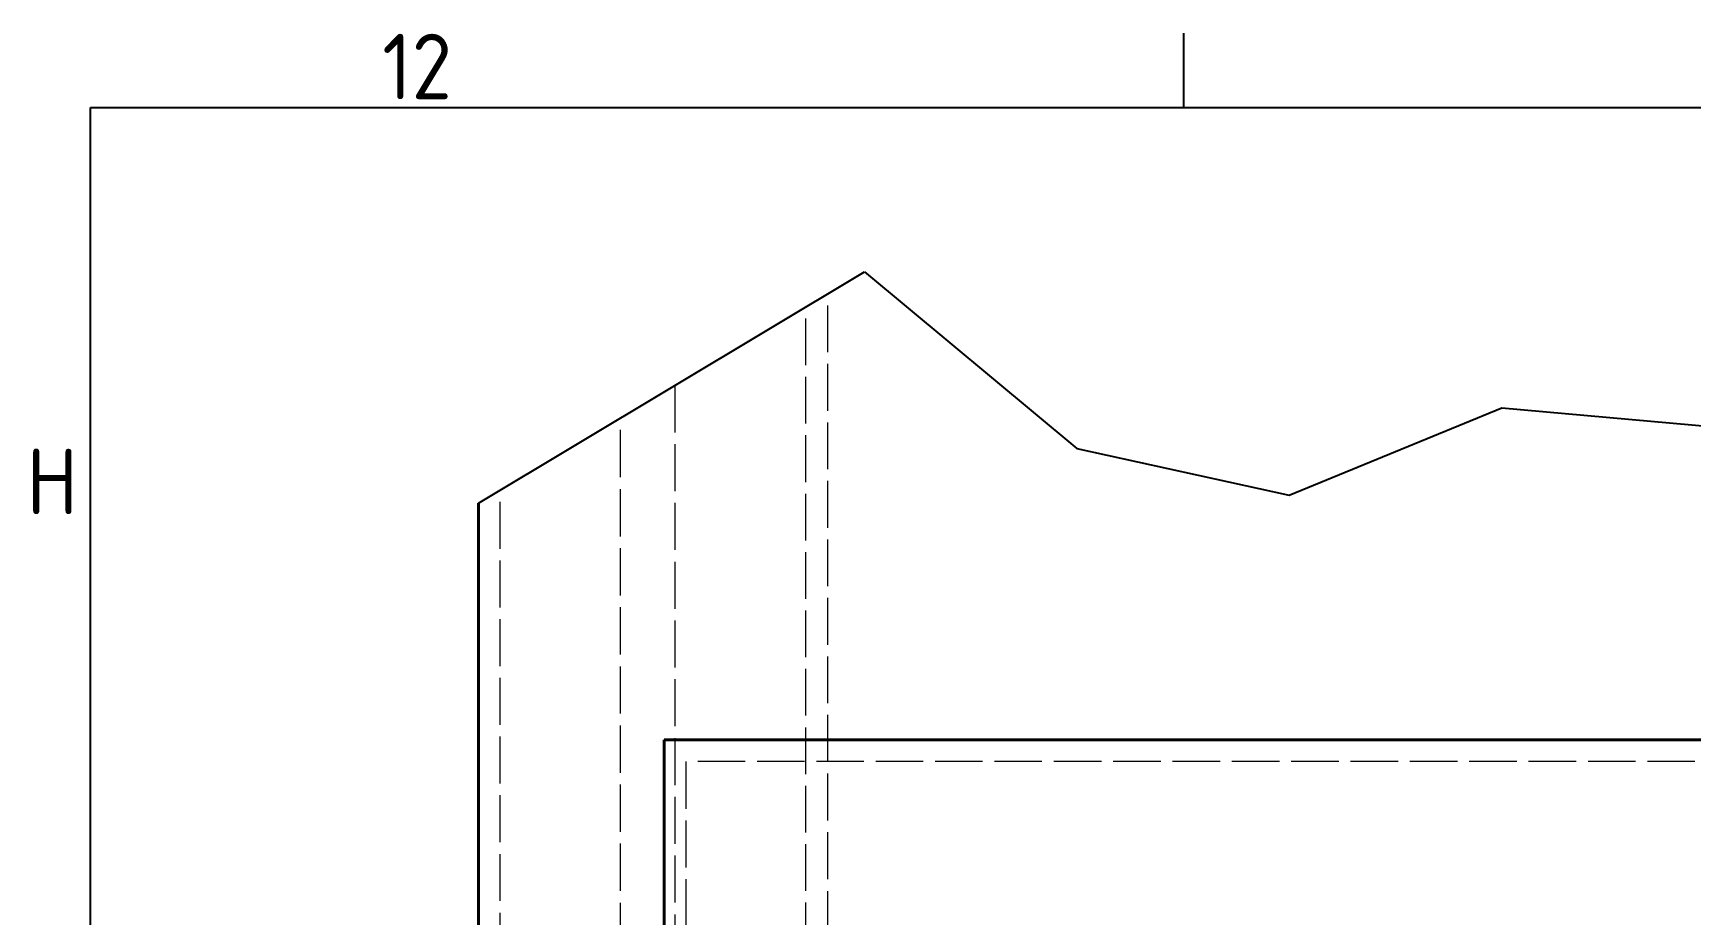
# Model space of a CAD drawing. Header units: millimetres. Extents: x 0 to 2523, y 0 to 1782.
# Drawn here: x 52.1 to 279.9, y 1611.1 to 1732.2 of the extents above; entities that cross this region are included whole.
import ezdxf

# ---------------------------------------------------------------- set-up
doc = ezdxf.new("R2010")
doc.units = ezdxf.units.MM
doc.header["$LTSCALE"] = 3
doc.linetypes.add('DASHED', pattern=[0.2067, 0.1654, -0.0413])
doc.layers.get('0').update_dxf_attribs({"color": 3, "lineweight": 25})
for name, color, linetype, lineweight in [('가려진 것(ISO)', 2, 'DASHED', 18), ('가시적인 것(ISO)', 3, 'Continuous', 40), ('경계(ISO)', 7, 'Continuous', 25), ('끊기 선(JIS)', 7, 'Continuous', 25)]:
    doc.layers.add(name, color=color, linetype=linetype, lineweight=lineweight)
doc.styles.add('문자 텍스트_M2B', font='isocp.shx')

# ---------------------------------------------------------------- blocks, each defined once
blk = doc.blocks.new('경계 Default Border')
at = {"layer": '경계(ISO)'}
blk.add_line((70.083, 574), (70.083, 577.4), dxfattribs=at)
at = {"layer": '경계(ISO)', "flags": 128}
blk.add_lwpolyline([(20, 20), (20, 574), (821, 574), (821, 20), (20, 20)], dxfattribs=at)
at = {"layer": '경계(ISO)', "color": 2, "char_height": 3, "attachment_point": 7, "style": '문자 텍스트_M2B'}
for s, insert in [('12', (33.36, 574.371)), ('H', (17.078, 555.375))]:
    blk.add_mtext(s, dxfattribs=dict(at, insert=insert))

msp = doc.modelspace()

# ---------------------------------------------------------------- linework, layer by layer
at = {"layer": '가려진 것(ISO)', "ltscale": 12.959809}
msp.add_line((161.3013, 1632.1057), (161.3013, 1696.3967), dxfattribs=at)
at = {"layer": '가려진 것(ISO)', "ltscale": 12.940817}
msp.add_line((158.3013, 1293.3674), (158.3013, 1694.5974), dxfattribs=at)
at = {"layer": '가려진 것(ISO)', "ltscale": 13.022589}
msp.add_line((140.3013, 1683.8013), (140.3013, 1288.1112), dxfattribs=at)
at = {"layer": '가려진 것(ISO)', "ltscale": 13.09474}
msp.add_line((132.8013, 1289.5406), (132.8013, 1679.3029), dxfattribs=at)
at = {"layer": '가려진 것(ISO)', "ltscale": 13.002565}
msp.add_line((116.3013, 1298.5135), (116.3013, 1669.4065), dxfattribs=at)
at = {"layer": '가려진 것(ISO)', "ltscale": 13.035532}
for p, q in [((141.8013, 1632.1057), (141.8013, 1341.1057)), ((161.3013, 1341.1057), (161.3013, 1632.1057))]:
    msp.add_line(p, q, dxfattribs=at)
at = {"layer": '가려진 것(ISO)', "ltscale": 13.15312}
msp.add_line((663.8013, 1632.1057), (141.8013, 1632.1057), dxfattribs=at)
at = {"layer": '가시적인 것(ISO)'}
for p, q in [((113.3013, 1300.1449), (113.3013, 1667.6071)), ((666.8013, 1635.1057), (138.8013, 1635.1057)), ((138.8013, 1635.1057), (138.8013, 1338.1057))]:
    msp.add_line(p, q, dxfattribs=at)
at = {"layer": '끊기 선(JIS)'}
for p, q in [((113.3013, 1667.6071), (166.3284, 1699.4119)), ((166.3284, 1699.4119), (195.5252, 1675.1557)), ((224.7219, 1668.7311), (253.9187, 1680.7156)), ((253.9187, 1680.7156), (283.1155, 1678.0925)), ((195.5252, 1675.1557), (224.7219, 1668.7311))]:
    msp.add_line(p, q, dxfattribs=at)

# ---------------------------------------------------------------- block references
at = {"xscale": 3, "yscale": 3, "zscale": 3}
msp.add_blockref('경계 Default Border', (0, 0), dxfattribs=at)

doc.saveas('drawing.dxf')
